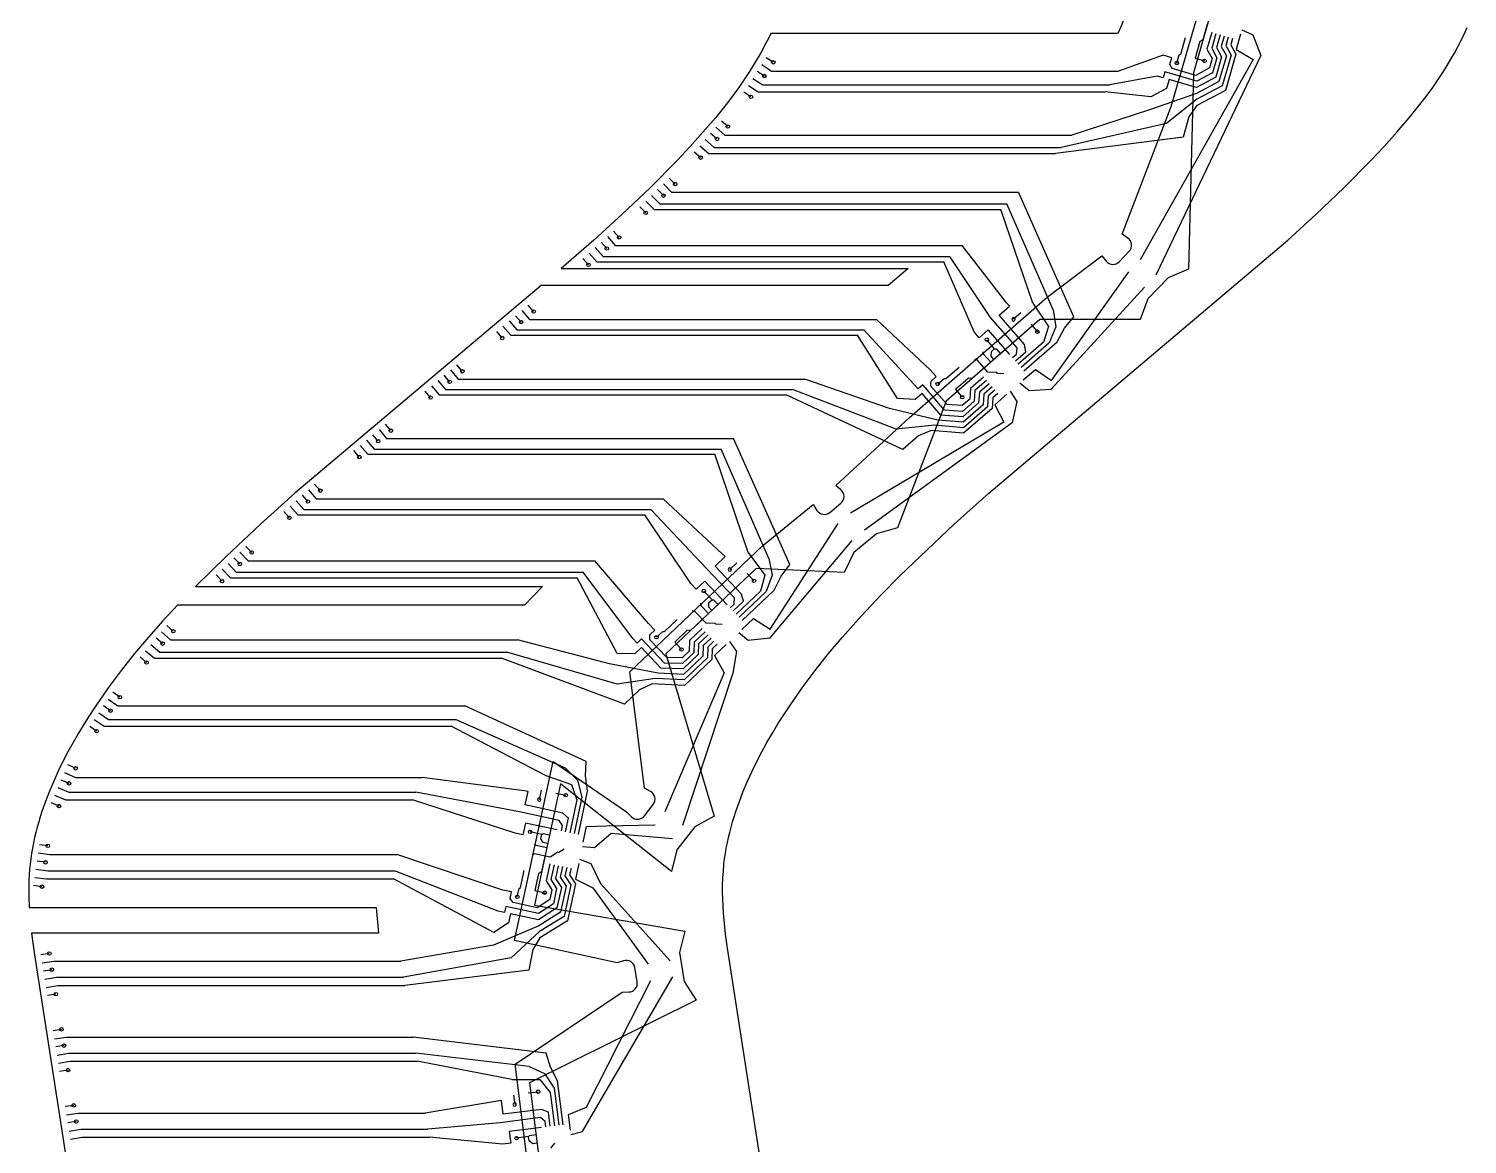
# Model space of a CAD drawing. Extents: x 0 to 257, y 0 to 749.
# Drawn here: x 88.7 to 254.5, y 520.6 to 649.2 of the extents above; entities that cross this region are included whole.
import ezdxf

# ---------------------------------------------------------------- set-up
doc = ezdxf.new("R2010")
doc.units = 0
for name, color, linetype in [('V5$B_CU', 70, 'CONTINUOUS'), ('V5$EDGE_CUTS', 118, 'CONTINUOUS'), ('V5$F_CU', 7, 'CONTINUOUS'), ('V5$VIAS', 5, 'CONTINUOUS')]:
    doc.layers.add(name, color=color, linetype=linetype)

msp = doc.modelspace()

# ---------------------------------------------------------------- linework, layer by layer
at = {"layer": 'V5$B_CU'}
for p, q in [((220.39, 640.24), (226.25, 660.5)), ((226.93, 657.89), (222.95, 644.12)), ((174.22, 648.65), (173.95, 648.09)), ((214.22, 648.65), (174.22, 648.65)), ((253.82, 647.84), (254.18, 648.58)), ((254.18, 648.58), (254.52, 649.32)), ((173.67, 647.53), (173.07, 646.42)), ((173.95, 648.09), (173.67, 647.53)), ((253.05, 646.38), (253.45, 647.11)), ((253.45, 647.11), (253.82, 647.84)), ((172.44, 645.34), (171.78, 644.28)), ((173.07, 646.42), (172.44, 645.34)), ((252.22, 644.97), (252.64, 645.67)), ((252.64, 645.67), (253.05, 646.38)), ((171.78, 644.28), (171.17, 643.35)), ((222.95, 644.12), (222.38, 621.47)), ((251.17, 643.35), (251.78, 644.28)), ((251.78, 644.28), (252.22, 644.97)), ((170.54, 642.43), (169.89, 641.54)), ((171.17, 643.35), (170.54, 642.43)), ((249.89, 641.54), (250.54, 642.43)), ((250.54, 642.43), (251.17, 643.35)), ((169.22, 640.66), (167.84, 638.94)), ((169.89, 641.54), (169.22, 640.66)), ((214.74, 625.5), (220.39, 640.24)), ((247.84, 638.94), (249.22, 640.66)), ((249.22, 640.66), (249.89, 641.54)), ((167.84, 638.94), (166.41, 637.26)), ((246.41, 637.26), (247.84, 638.94)), ((166.41, 637.26), (164.93, 635.62)), ((244.93, 635.62), (246.41, 637.26)), ((164.93, 635.62), (163.42, 634.01)), ((243.42, 634.01), (244.93, 635.62)), ((163.42, 634.01), (160.31, 630.86)), ((240.31, 630.86), (243.42, 634.01)), ((160.31, 630.86), (157.1, 627.81)), ((237.1, 627.81), (240.31, 630.86)), ((157.1, 627.81), (153.83, 624.84)), ((233.83, 624.84), (237.1, 627.81)), ((215.38, 625.07), (214.74, 625.5)), ((153.83, 624.84), (150.05, 621.54)), ((199.37, 595.67), (233.83, 624.84)), ((206.11, 618.25), (212.41, 623.02)), ((212.41, 623.02), (212.9, 622.41)), ((214.4, 622.34), (215.55, 623.55)), ((150.05, 621.54), (190.05, 621.54)), ((190.05, 621.54), (187.77, 619.6)), ((220.03, 620.49), (217.69, 618.05)), ((222.38, 621.47), (220.03, 620.49)), ((147.77, 619.6), (119.37, 595.67)), ((187.77, 619.6), (147.77, 619.6)), ((190.21, 604.4), (206.11, 618.25)), ((217.69, 618.05), (216.82, 615.66)), ((205.26, 615.69), (194.46, 606.28)), ((216.82, 615.66), (205.26, 615.69)), ((194.46, 606.28), (188.85, 591.66)), ((181.73, 596.54), (190.21, 604.4)), ((119.37, 595.67), (115.39, 592.08)), ((182.32, 596.04), (181.73, 596.54)), ((195.39, 592.08), (199.37, 595.67)), ((173.27, 589.57), (179.12, 594.34)), ((179.12, 594.34), (179.54, 593.68)), ((181.02, 593.44), (182.31, 594.51)), ((115.39, 592.08), (111.48, 588.41)), ((191.48, 588.41), (195.39, 592.08)), ((186.4, 590.96), (183.81, 588.8)), ((188.85, 591.66), (186.4, 590.96)), ((157.96, 575.07), (173.27, 589.57)), ((183.81, 588.8), (182.67, 586.52)), ((111.48, 588.41), (107.91, 584.9)), ((189.15, 586.15), (191.48, 588.41)), ((172.54, 586.97), (162.13, 577.12)), ((182.67, 586.52), (172.54, 586.97)), ((186.87, 583.85), (189.15, 586.15)), ((107.91, 584.9), (147.91, 584.9)), ((147.91, 584.9), (145.84, 582.76)), ((184.65, 581.49), (186.87, 583.85)), ((105.84, 582.76), (104.14, 580.93)), ((145.84, 582.76), (105.84, 582.76)), ((104.14, 580.93), (102.49, 579.07)), ((182.49, 579.07), (184.65, 581.49)), ((102.49, 579.07), (100.88, 577.16)), ((180.88, 577.16), (182.49, 579.07)), ((100.88, 577.16), (99.33, 575.2)), ((179.33, 575.2), (180.88, 577.16)), ((162.13, 577.12), (167.69, 558.43)), ((99.33, 575.2), (97.84, 573.2)), ((159.67, 561.64), (157.96, 575.07)), ((177.84, 573.2), (179.33, 575.2)), ((97.84, 573.2), (96.41, 571.16)), ((176.41, 571.16), (177.84, 573.2)), ((96.41, 571.16), (95.72, 570.12)), ((175.72, 570.12), (176.41, 571.16)), ((95.06, 569.07), (94.41, 568)), ((95.72, 570.12), (95.06, 569.07)), ((174.41, 568), (175.06, 569.07)), ((175.06, 569.07), (175.72, 570.12)), ((94.41, 568), (93.79, 566.92)), ((173.79, 566.92), (174.41, 568)), ((93.19, 565.83), (92.61, 564.72)), ((93.79, 566.92), (93.19, 565.83)), ((172.61, 564.72), (173.19, 565.83)), ((173.19, 565.83), (173.79, 566.92)), ((92.61, 564.72), (92.07, 563.6)), ((144.68, 544.1), (149.12, 564.71)), ((149.12, 564.71), (157.61, 558.92)), ((172.07, 563.6), (172.61, 564.72)), ((91.55, 562.46), (91.06, 561.3)), ((92.07, 563.6), (91.55, 562.46)), ((171.06, 561.3), (171.55, 562.46)), ((171.55, 562.46), (172.07, 563.6)), ((91.06, 561.3), (90.61, 560.13)), ((149.98, 562.16), (146.97, 548.15)), ((162.78, 552.06), (149.98, 562.16)), ((160.36, 561.27), (159.67, 561.64)), ((170.61, 560.13), (171.06, 561.3)), ((90.19, 558.95), (90, 558.36)), ((90.61, 560.13), (90.19, 558.95)), ((157.61, 558.92), (158.16, 558.36)), ((159.66, 558.46), (160.68, 559.78)), ((170, 558.36), (170.19, 558.95)), ((170.19, 558.95), (170.61, 560.13)), ((89.82, 557.76), (89.65, 557.16)), ((90, 558.36), (89.82, 557.76)), ((167.69, 558.43), (165.46, 557.21)), ((169.65, 557.16), (169.82, 557.76)), ((169.82, 557.76), (170, 558.36)), ((89.35, 555.95), (89.22, 555.34)), ((89.49, 556.55), (89.35, 555.95)), ((89.65, 557.16), (89.49, 556.55)), ((165.46, 557.21), (163.39, 554.53)), ((169.22, 555.34), (169.35, 555.95)), ((169.35, 555.95), (169.49, 556.55)), ((169.49, 556.55), (169.65, 557.16)), ((89, 554.11), (88.91, 553.5)), ((89.1, 554.73), (89, 554.11)), ((89.22, 555.34), (89.1, 554.73)), ((163.39, 554.53), (162.78, 552.06)), ((168.91, 553.5), (169, 554.11)), ((169, 554.11), (169.1, 554.73)), ((169.1, 554.73), (169.22, 555.34)), ((88.77, 552.27), (88.73, 551.65)), ((88.83, 552.89), (88.77, 552.27)), ((88.91, 553.5), (88.83, 552.89)), ((168.76, 552.08), (168.83, 552.89)), ((168.83, 552.89), (168.91, 553.5)), ((88.7, 551.03), (88.68, 550.4)), ((88.73, 551.65), (88.7, 551.03)), ((168.68, 550.48), (168.71, 551.28)), ((168.71, 551.28), (168.76, 552.08)), ((88.68, 550.4), (88.68, 549.78)), ((88.68, 549.78), (88.69, 549.16)), ((88.69, 549.16), (88.74, 547.91)), ((168.68, 549.67), (168.68, 550.48)), ((168.69, 548.86), (168.68, 549.67)), ((88.74, 547.91), (128.74, 547.91)), ((128.74, 547.91), (129, 544.93)), ((146.97, 548.15), (164.33, 545.16)), ((168.73, 548.06), (168.69, 548.86)), ((168.78, 547.25), (168.73, 548.06)), ((168.84, 546.44), (168.78, 547.25)), ((169.01, 544.82), (168.84, 546.44)), ((129, 544.93), (89, 544.93)), ((89, 544.93), (89.33, 542.45)), ((156.51, 541.5), (144.68, 544.1)), ((164.33, 545.16), (163.7, 542.69)), ((169.22, 543.2), (169.01, 544.82)), ((89.33, 542.45), (93.82, 513.71)), ((163.7, 542.69), (164.24, 539.36)), ((173.82, 513.71), (169.22, 543.2)), ((157.24, 541.76), (156.51, 541.5)), ((158.82, 539.32), (158.56, 540.97)), ((164.24, 539.36), (165.62, 537.22)), ((144.75, 529.84), (157.08, 538.14)), ((157.08, 538.14), (157.86, 538.16)), ((165.62, 537.22), (146.41, 527.7)), ((147.36, 508.91), (144.75, 529.84)), ((146.41, 527.7), (148.18, 513.49))]:
    msp.add_line(p, q, dxfattribs=at)
at = {"layer": 'V5$B_CU', "extrusion": (9.36553e-13, -3.83003e-13, -1)}
msp.add_arc((-187.93, 661), 29.05, 199.2282, 205.1563, dxfattribs=at)
at = {"layer": 'V5$B_CU'}
for centre, start, end in [((214.83, 624.24), 316.3112, 56.2108), ((213.68, 623.03), 218.7693, 316.3112), ((181.67, 595.28), 309.7446, 49.6443), ((180.39, 594.21), 212.2028, 309.7446), ((159.89, 560.39), 322.3706, 62.2703), ((158.87, 559.07), 224.8288, 322.3706), ((157.57, 540.81), 9.1784, 109.0781), ((157.84, 539.16), 271.6365, 9.1784)]:
    msp.add_arc(centre, 1, start, end, dxfattribs=at)
at = {"layer": 'V5$EDGE_CUTS'}
for p, q in [((174.22, 648.65), (173.95, 648.09)), ((214.22, 648.65), (174.22, 648.65)), ((253.82, 647.84), (254.18, 648.58)), ((254.18, 648.58), (254.52, 649.32)), ((173.67, 647.53), (173.07, 646.42)), ((173.95, 648.09), (173.67, 647.53)), ((253.05, 646.38), (253.45, 647.11)), ((253.45, 647.11), (253.82, 647.84)), ((172.44, 645.34), (171.78, 644.28)), ((173.07, 646.42), (172.44, 645.34)), ((252.22, 644.97), (252.64, 645.67)), ((252.64, 645.67), (253.05, 646.38)), ((171.78, 644.28), (171.17, 643.35)), ((251.17, 643.35), (251.78, 644.28)), ((251.78, 644.28), (252.22, 644.97)), ((170.54, 642.43), (169.89, 641.54)), ((171.17, 643.35), (170.54, 642.43)), ((249.89, 641.54), (250.54, 642.43)), ((250.54, 642.43), (251.17, 643.35)), ((169.22, 640.66), (167.84, 638.94)), ((169.89, 641.54), (169.22, 640.66)), ((247.84, 638.94), (249.22, 640.66)), ((249.22, 640.66), (249.89, 641.54)), ((167.84, 638.94), (166.41, 637.26)), ((246.41, 637.26), (247.84, 638.94)), ((166.41, 637.26), (164.93, 635.62)), ((244.93, 635.62), (246.41, 637.26)), ((164.93, 635.62), (163.42, 634.01)), ((243.42, 634.01), (244.93, 635.62)), ((163.42, 634.01), (160.31, 630.86)), ((240.31, 630.86), (243.42, 634.01)), ((160.31, 630.86), (157.1, 627.81)), ((237.1, 627.81), (240.31, 630.86)), ((157.1, 627.81), (153.83, 624.84)), ((233.83, 624.84), (237.1, 627.81)), ((153.83, 624.84), (150.05, 621.54)), ((199.37, 595.67), (233.83, 624.84)), ((150.05, 621.54), (190.05, 621.54)), ((190.05, 621.54), (187.77, 619.6)), ((147.77, 619.6), (119.37, 595.67)), ((187.77, 619.6), (147.77, 619.6)), ((119.37, 595.67), (115.39, 592.08)), ((195.39, 592.08), (199.37, 595.67)), ((115.39, 592.08), (111.48, 588.41)), ((191.48, 588.41), (195.39, 592.08)), ((111.48, 588.41), (107.91, 584.9)), ((189.15, 586.15), (191.48, 588.41)), ((186.87, 583.85), (189.15, 586.15)), ((107.91, 584.9), (147.91, 584.9)), ((147.91, 584.9), (145.84, 582.76)), ((184.65, 581.49), (186.87, 583.85)), ((105.84, 582.76), (104.14, 580.93)), ((145.84, 582.76), (105.84, 582.76)), ((104.14, 580.93), (102.49, 579.07)), ((182.49, 579.07), (184.65, 581.49)), ((102.49, 579.07), (100.88, 577.16)), ((180.88, 577.16), (182.49, 579.07)), ((100.88, 577.16), (99.33, 575.2)), ((179.33, 575.2), (180.88, 577.16)), ((99.33, 575.2), (97.84, 573.2)), ((177.84, 573.2), (179.33, 575.2)), ((97.84, 573.2), (96.41, 571.16)), ((176.41, 571.16), (177.84, 573.2)), ((96.41, 571.16), (95.72, 570.12)), ((175.72, 570.12), (176.41, 571.16)), ((95.06, 569.07), (94.41, 568)), ((95.72, 570.12), (95.06, 569.07)), ((174.41, 568), (175.06, 569.07)), ((175.06, 569.07), (175.72, 570.12)), ((94.41, 568), (93.79, 566.92)), ((173.79, 566.92), (174.41, 568)), ((93.19, 565.83), (92.61, 564.72)), ((93.79, 566.92), (93.19, 565.83)), ((172.61, 564.72), (173.19, 565.83)), ((173.19, 565.83), (173.79, 566.92)), ((92.61, 564.72), (92.07, 563.6)), ((172.07, 563.6), (172.61, 564.72)), ((91.55, 562.46), (91.06, 561.3)), ((92.07, 563.6), (91.55, 562.46)), ((171.06, 561.3), (171.55, 562.46)), ((171.55, 562.46), (172.07, 563.6)), ((91.06, 561.3), (90.61, 560.13)), ((170.61, 560.13), (171.06, 561.3)), ((90.19, 558.95), (90, 558.36)), ((90.61, 560.13), (90.19, 558.95)), ((170, 558.36), (170.19, 558.95)), ((170.19, 558.95), (170.61, 560.13)), ((89.82, 557.76), (89.65, 557.16)), ((90, 558.36), (89.82, 557.76)), ((169.65, 557.16), (169.82, 557.76)), ((169.82, 557.76), (170, 558.36)), ((89.35, 555.95), (89.22, 555.34)), ((89.49, 556.55), (89.35, 555.95)), ((89.65, 557.16), (89.49, 556.55)), ((169.22, 555.34), (169.35, 555.95)), ((169.35, 555.95), (169.49, 556.55)), ((169.49, 556.55), (169.65, 557.16)), ((89, 554.11), (88.91, 553.5)), ((89.1, 554.73), (89, 554.11)), ((89.22, 555.34), (89.1, 554.73)), ((168.91, 553.5), (169, 554.11)), ((169, 554.11), (169.1, 554.73)), ((169.1, 554.73), (169.22, 555.34)), ((88.77, 552.27), (88.73, 551.65)), ((88.83, 552.89), (88.77, 552.27)), ((88.91, 553.5), (88.83, 552.89)), ((168.76, 552.08), (168.83, 552.89)), ((168.83, 552.89), (168.91, 553.5)), ((88.7, 551.03), (88.68, 550.4)), ((88.73, 551.65), (88.7, 551.03)), ((168.68, 550.48), (168.71, 551.28)), ((168.71, 551.28), (168.76, 552.08)), ((88.68, 550.4), (88.68, 549.78)), ((88.68, 549.78), (88.69, 549.16)), ((88.69, 549.16), (88.74, 547.91)), ((168.68, 549.67), (168.68, 550.48)), ((168.69, 548.86), (168.68, 549.67)), ((88.74, 547.91), (128.74, 547.91)), ((128.74, 547.91), (129, 544.93)), ((168.73, 548.06), (168.69, 548.86)), ((168.78, 547.25), (168.73, 548.06)), ((168.84, 546.44), (168.78, 547.25)), ((169.01, 544.82), (168.84, 546.44)), ((129, 544.93), (89, 544.93)), ((89, 544.93), (89.33, 542.45)), ((169.22, 543.2), (169.01, 544.82)), ((89.33, 542.45), (93.82, 513.71)), ((173.82, 513.71), (169.22, 543.2))]:
    msp.add_line(p, q, dxfattribs=at)
at = {"layer": 'V5$EDGE_CUTS', "extrusion": (9.36553e-13, -3.83003e-13, -1)}
msp.add_arc((-187.93, 661), 29.05, 199.2282, 205.1563, dxfattribs=at)
at = {"layer": 'V5$F_CU'}
for p, q in [((224.55, 649.69), (224.04, 647.92)), ((225.06, 648.76), (224.51, 646.84)), ((225.54, 648.62), (225.06, 646.94)), ((226.02, 648.49), (225.61, 647.04)), ((228.39, 648.58), (227.88, 646.81)), ((228.53, 649.06), (229.8, 648.49)), ((229.8, 648.49), (230.72, 646.12)), ((221.51, 646.28), (222.06, 648.2)), ((223.7, 647.73), (223.14, 645.81)), ((224.04, 647.92), (223.7, 647.73)), ((224.51, 646.84), (225.1, 645.76)), ((225.06, 646.94), (225.65, 645.86)), ((225.61, 647.04), (226.2, 645.96)), ((226.5, 648.35), (226.16, 647.15)), ((226.16, 647.15), (226.75, 646.06)), ((226.98, 648.21), (226.71, 647.25)), ((226.71, 647.25), (227.3, 646.16)), ((227.46, 648.07), (227.26, 647.35)), ((227.26, 647.35), (227.85, 646.26)), ((227.88, 646.81), (229.83, 645.66)), ((174.52, 645.33), (173.7, 645.86)), ((219.45, 646.14), (214.32, 644.31)), ((229.83, 645.66), (216.8, 622.54)), ((230.72, 646.12), (218.63, 620.79)), ((220.45, 645.85), (219.45, 646.14)), ((220.23, 645.09), (220.45, 645.85)), ((221.05, 645.24), (221.32, 646.18)), ((221.32, 646.18), (221.51, 646.28)), ((223.14, 645.81), (224.25, 645.49)), ((225.1, 645.76), (224.79, 644.68)), ((225.65, 645.86), (225.15, 644.13)), ((226.2, 645.96), (225.53, 643.63)), ((226.75, 646.06), (225.9, 643.12)), ((227.3, 646.16), (226.28, 642.61)), ((227.85, 646.26), (226.65, 642.09)), ((173.49, 643.74), (172.67, 644.27)), ((173.19, 645.06), (174.32, 644.31)), ((174.32, 644.31), (214.32, 644.31)), ((218.76, 643.73), (213.3, 642.73)), ((219.46, 643.53), (218.76, 643.73)), ((219.66, 644.21), (219.46, 643.53)), ((223.36, 643.14), (219.66, 644.21)), ((220.38, 644.81), (220.23, 645.09)), ((220.53, 644.61), (220.38, 644.81)), ((223.24, 643.82), (220.53, 644.61)), ((224.79, 644.68), (223.24, 643.82)), ((225.53, 643.63), (223.3, 642.42)), ((225.15, 644.13), (223.36, 643.14)), ((171.94, 641.34), (171.12, 641.87)), ((171.64, 642.67), (172.79, 641.94)), ((172.16, 643.47), (173.3, 642.73)), ((172.79, 641.94), (212.79, 641.94)), ((173.3, 642.73), (213.3, 642.73)), ((218.06, 641.33), (212.79, 641.94)), ((219.85, 642.32), (218.06, 641.33)), ((220.14, 643.33), (219.85, 642.32)), ((223.3, 642.42), (220.14, 643.33)), ((225.9, 643.12), (223.32, 641.74)), ((226.28, 642.61), (223.33, 641.07)), ((226.65, 642.09), (223.33, 640.34)), ((223.32, 641.74), (217.91, 639.86)), ((223.33, 641.07), (219.85, 638.28)), ((223.33, 640.34), (222.43, 639.04)), ((169.27, 637.92), (168.54, 638.56)), ((217.91, 639.86), (208.93, 636.94)), ((222.43, 639.04), (221.78, 636.7)), ((168.02, 636.49), (167.28, 637.13)), ((167.91, 637.84), (168.93, 636.94)), ((168.93, 636.94), (208.93, 636.94)), ((219.85, 638.28), (207.69, 635.52)), ((166.03, 635.7), (167.07, 634.81)), ((166.66, 636.41), (167.69, 635.52)), ((167.69, 635.52), (207.69, 635.52)), ((221.78, 636.7), (207.07, 634.81)), ((166.14, 634.34), (165.41, 634.98)), ((167.07, 634.81), (207.07, 634.81)), ((163.21, 631.29), (162.53, 631.98)), ((161.85, 629.96), (161.17, 630.66)), ((161.85, 631.32), (162.79, 630.34)), ((162.79, 630.34), (202.79, 630.34)), ((209.16, 615.98), (202.79, 630.34)), ((159.81, 627.97), (159.13, 628.67)), ((159.81, 629.33), (160.77, 628.36)), ((160.49, 629.99), (161.45, 629.02)), ((161.45, 629.02), (201.45, 629.02)), ((206.8, 616.78), (201.45, 629.02)), ((160.77, 628.36), (200.77, 628.36)), ((204.43, 617.58), (200.77, 628.36)), ((156.75, 625.14), (156.1, 625.87)), ((153.98, 623.97), (154.89, 622.95)), ((155.33, 623.87), (154.68, 624.6)), ((155.39, 625.23), (156.29, 624.21)), ((156.29, 624.21), (196.29, 624.21)), ((201.44, 617.56), (196.29, 624.21)), ((153.21, 621.98), (152.56, 622.7)), ((153.27, 623.34), (154.18, 622.33)), ((154.18, 622.33), (194.18, 622.33)), ((154.89, 622.95), (194.89, 622.95)), ((197.67, 614.27), (194.18, 622.33)), ((199.56, 615.91), (194.89, 622.95)), ((206.6, 608.64), (215.49, 621.18)), ((206.55, 607.64), (217.33, 619.42)), ((146.89, 616.6), (146.27, 617.34)), ((200.55, 616.17), (201.74, 617.21)), ((201.74, 617.21), (201.44, 617.56)), ((204.43, 617.58), (206.24, 614.88)), ((144.08, 615.51), (144.96, 614.47)), ((145.44, 615.38), (144.81, 616.12)), ((145.54, 616.73), (146.4, 615.68)), ((146.4, 615.68), (186.4, 615.68)), ((192.61, 609.87), (186.4, 615.68)), ((202.62, 612.4), (199.56, 615.91)), ((203.47, 612.81), (200.55, 616.17)), ((203.05, 616.43), (202.22, 615.7)), ((206.8, 616.78), (207.09, 614.85)), ((208.11, 614.68), (209.16, 615.98)), ((143.25, 613.55), (142.63, 614.29)), ((143.35, 614.9), (144.24, 613.87)), ((144.24, 613.87), (184.24, 613.87)), ((144.96, 614.47), (184.96, 614.47)), ((188.84, 606.58), (184.24, 613.87)), ((190.73, 608.22), (184.96, 614.47)), ((198.27, 613.58), (197.67, 614.27)), ((199.31, 614.49), (198.27, 613.58)), ((201.77, 611.66), (199.31, 614.49)), ((204.21, 615.14), (204.96, 614.27)), ((206.24, 614.88), (205.68, 613.07)), ((207.09, 614.85), (206.33, 612.98)), ((207.26, 613.12), (208.11, 614.68)), ((200.04, 612.31), (199.14, 613.35)), ((199.63, 611.45), (199.66, 611.98)), ((199.66, 611.98), (200.04, 612.31)), ((200.04, 612.31), (200.22, 612.3)), ((200.22, 612.3), (200.71, 611.73)), ((202.43, 610.91), (203.65, 611.97)), ((202.57, 611.69), (202.62, 612.4)), ((205.68, 613.07), (202.75, 610.53)), ((206.33, 612.98), (203.08, 610.15)), ((203.41, 609.77), (207.26, 613.12)), ((203.65, 611.97), (203.47, 612.81)), ((138.66, 609.71), (138.04, 610.46)), ((198.02, 611.01), (197.74, 611.1)), ((199.24, 609.62), (198.02, 611.01)), ((198.77, 611.67), (198.72, 611.96)), ((199.58, 610.75), (198.77, 611.67)), ((199.96, 611.08), (199.63, 611.45)), ((202.1, 611.28), (202.57, 611.69)), ((137.2, 608.5), (136.58, 609.25)), ((137.31, 609.86), (138.17, 608.8)), ((138.17, 608.8), (178.17, 608.8)), ((187.92, 605.43), (178.17, 608.8)), ((193.29, 609.09), (192.61, 609.87)), ((192.7, 608.56), (193.29, 609.09)), ((193.47, 608.25), (194.21, 608.89)), ((194.21, 608.89), (194.42, 608.87)), ((194.42, 608.87), (195.93, 610.18)), ((197.04, 608.9), (195.53, 607.59)), ((197.43, 608.88), (197.04, 608.9)), ((198.75, 609.03), (197.24, 607.72)), ((198.83, 610.09), (197.43, 608.88)), ((199.08, 608.66), (197.76, 607.51)), ((200.29, 609.55), (199.24, 609.62)), ((200.38, 609.45), (200.29, 609.55)), ((201.08, 609.4), (200.38, 609.45)), ((203.34, 608.72), (204.73, 609.93)), ((204.73, 609.93), (206.6, 608.64)), ((135.01, 606.68), (134.38, 607.43)), ((135.11, 608.04), (135.99, 607)), ((135.85, 608.64), (136.72, 607.6)), ((135.99, 607), (175.99, 607)), ((136.72, 607.6), (176.72, 607.6)), ((189.46, 600.68), (175.99, 607)), ((188.69, 603.05), (176.72, 607.6)), ((191.21, 607.67), (190.73, 608.22)), ((191.67, 607.14), (190.87, 606.44)), ((191.74, 608.14), (191.21, 607.67)), ((193.83, 604.66), (191.67, 607.14)), ((192.01, 607.83), (191.74, 608.14)), ((194.27, 605.23), (192.01, 607.83)), ((192.67, 608.25), (192.7, 608.56)), ((192.69, 608), (192.67, 608.25)), ((194.55, 605.87), (192.69, 608)), ((195.53, 607.59), (196.29, 606.72)), ((197.24, 607.72), (197.16, 606.48)), ((197.76, 607.51), (197.68, 606.27)), ((198.28, 607.29), (198.19, 606.06)), ((199.41, 608.28), (198.28, 607.29)), ((198.79, 607.08), (198.71, 605.85)), ((199.74, 607.9), (198.79, 607.08)), ((200.07, 607.52), (199.31, 606.87)), ((200.39, 607.15), (199.83, 606.66)), ((201.45, 607.07), (200.06, 605.86)), ((201.83, 607.4), (202.59, 606.23)), ((202.96, 608.39), (204.01, 607.48)), ((204.01, 607.48), (206.55, 607.64)), ((193.48, 604.08), (187.92, 605.43)), ((190.87, 606.44), (188.84, 606.58)), ((196.31, 605.75), (194.55, 605.87)), ((197.16, 606.48), (196.31, 605.75)), ((197.68, 606.27), (196.32, 605.09)), ((198.19, 606.06), (196.36, 604.47)), ((198.71, 605.85), (196.4, 603.84)), ((199.23, 605.63), (196.44, 603.2)), ((199.74, 605.42), (196.46, 602.56)), ((199.31, 606.87), (199.23, 605.63)), ((199.83, 606.66), (199.74, 605.42)), ((200.06, 605.86), (201.08, 603.84)), ((202.59, 606.23), (202.07, 603.75)), ((201.08, 603.84), (183.43, 593.36)), ((202.07, 603.75), (185.05, 591.41)), ((196.4, 603.84), (193.48, 604.08)), ((196.36, 604.47), (193.83, 604.66)), ((196.32, 605.09), (194.27, 605.23)), ((128.97, 601.65), (128.34, 602.4)), ((129.07, 603.01), (129.93, 601.96)), ((130.42, 602.87), (129.79, 603.62)), ((193.13, 603.5), (188.69, 603.05)), ((191.27, 602.28), (189.46, 600.68)), ((192.73, 602.89), (191.27, 602.28)), ((196.46, 602.56), (192.73, 602.89)), ((196.44, 603.2), (193.13, 603.5)), ((126.79, 599.82), (126.16, 600.56)), ((126.89, 601.17), (127.77, 600.14)), ((127.61, 601.78), (128.49, 600.75)), ((128.49, 600.75), (168.49, 600.75)), ((129.93, 601.96), (169.93, 601.96)), ((174.02, 588.13), (168.49, 600.75)), ((176.42, 587.43), (169.93, 601.96)), ((127.77, 600.14), (167.77, 600.14)), ((171.62, 588.83), (167.77, 600.14)), ((120.87, 594.69), (120.22, 595.42)), ((120.93, 596.05), (121.83, 595.02)), ((122.29, 595.95), (121.64, 596.68)), ((118.8, 594.17), (119.71, 593.15)), ((119.51, 594.79), (120.41, 593.78)), ((120.41, 593.78), (160.41, 593.78)), ((121.83, 595.02), (161.83, 595.02)), ((166.82, 586.96), (160.41, 593.78)), ((168.64, 588.68), (161.83, 595.02)), ((118.73, 592.81), (118.09, 593.54)), ((119.71, 593.15), (159.71, 593.15)), ((165.01, 585.24), (159.71, 593.15)), ((174.16, 579.99), (181.98, 592.16)), ((113.02, 588.86), (113.96, 587.87)), ((114.38, 588.82), (113.71, 589.52)), ((171.62, 588.83), (173.54, 586.21)), ((174.15, 578.99), (183.61, 590.21)), ((111.65, 587.54), (112.6, 586.57)), ((113.02, 587.5), (112.34, 588.2)), ((113.96, 587.87), (153.96, 587.87)), ((160.14, 580.63), (153.96, 587.87)), ((167.81, 587.26), (168.96, 588.35)), ((170.87, 584.03), (167.81, 587.26)), ((168.96, 588.35), (168.64, 588.68)), ((170.3, 587.62), (169.5, 586.86)), ((174.02, 588.13), (174.4, 586.22)), ((175.42, 586.09), (176.42, 587.43)), ((110.96, 585.52), (110.29, 586.23)), ((110.97, 586.89), (111.92, 585.91)), ((111.92, 585.91), (151.92, 585.91)), ((112.6, 586.57), (152.6, 586.57)), ((156.51, 577.19), (151.92, 585.91)), ((158.32, 578.91), (152.6, 586.57)), ((166.63, 585.53), (165.63, 584.58)), ((169.21, 582.8), (166.63, 585.53)), ((170.03, 583.58), (166.82, 586.96)), ((171.5, 586.38), (172.29, 585.55)), ((173.54, 586.21), (173.06, 584.38)), ((174.4, 586.22), (173.71, 584.31)), ((174.63, 584.49), (175.42, 586.09)), ((165.63, 584.58), (165.01, 585.24)), ((167.46, 583.38), (166.51, 584.38)), ((173.06, 584.38), (170.24, 581.71)), ((173.71, 584.31), (170.59, 581.35)), ((171.08, 583.19), (170.87, 584.03)), ((170.93, 580.99), (174.63, 584.49)), ((166.22, 582.69), (166.16, 582.98)), ((167.06, 581.8), (166.22, 582.69)), ((167.08, 582.51), (167.1, 583.04)), ((167.42, 582.14), (167.08, 582.51)), ((167.1, 583.04), (167.46, 583.38)), ((167.46, 583.38), (167.63, 583.38)), ((167.63, 583.38), (168.15, 582.83)), ((169.55, 582.44), (170.01, 582.87)), ((169.9, 582.08), (171.08, 583.19)), ((170.01, 582.87), (170.03, 583.58)), ((160.85, 579.88), (160.14, 580.63)), ((161.98, 579.71), (163.43, 581.09)), ((166.34, 581.11), (164.99, 579.84)), ((165.49, 582), (165.21, 582.08)), ((166.77, 580.66), (165.49, 582)), ((167.83, 580.63), (166.77, 580.66)), ((167.91, 580.54), (167.83, 580.63)), ((168.62, 580.52), (167.91, 580.54)), ((170.9, 579.93), (172.24, 581.2)), ((172.24, 581.2), (174.16, 579.99)), ((104.11, 578.31), (103.37, 578.94)), ((103.99, 579.66), (105.01, 578.77)), ((105.34, 579.75), (104.6, 580.39)), ((158.83, 578.38), (158.32, 578.91)), ((159.34, 578.87), (158.83, 578.38)), ((161.99, 576.07), (159.34, 578.87)), ((160.27, 579.33), (160.85, 579.88)), ((160.27, 579.02), (160.27, 579.33)), ((160.29, 578.77), (160.27, 579.02)), ((161.06, 579.05), (161.77, 579.72)), ((161.77, 579.72), (161.98, 579.71)), ((164.6, 579.85), (163.15, 578.48)), ((164.99, 579.84), (164.6, 579.85)), ((166.31, 580.05), (164.85, 578.68)), ((166.65, 579.69), (165.38, 578.49)), ((166.99, 579.33), (165.9, 578.3)), ((167.34, 578.96), (166.43, 578.1)), ((170.54, 579.58), (171.63, 578.72)), ((171.63, 578.72), (174.15, 578.99)), ((102.13, 577.5), (103.18, 576.62)), ((102.75, 578.22), (103.79, 577.34)), ((103.79, 577.34), (143.79, 577.34)), ((105.01, 578.77), (145.01, 578.77)), ((156.5, 573.66), (143.79, 577.34)), ((155.63, 576), (145.01, 578.77)), ((158.54, 577.14), (156.51, 577.19)), ((159.31, 577.87), (158.54, 577.14)), ((161.57, 575.48), (159.31, 577.87)), ((162.24, 576.72), (160.29, 578.77)), ((163.15, 578.48), (163.94, 577.64)), ((164.82, 577.44), (164, 576.67)), ((165.35, 577.25), (164.04, 576.01)), ((164.85, 578.68), (164.82, 577.44)), ((165.38, 578.49), (165.35, 577.25)), ((165.9, 578.3), (165.87, 577.06)), ((166.43, 578.1), (166.4, 576.87)), ((166.96, 577.91), (166.92, 576.68)), ((167.68, 578.6), (166.96, 577.91)), ((167.48, 577.72), (167.45, 576.49)), ((168.03, 578.24), (167.48, 577.72)), ((169.09, 578.21), (167.74, 576.94)), ((169.45, 578.55), (170.26, 577.42)), ((170.26, 577.42), (169.85, 574.91)), ((102.26, 576.14), (101.52, 576.78)), ((103.18, 576.62), (143.18, 576.62)), ((157.37, 571.32), (143.18, 576.62)), ((161.24, 574.89), (155.63, 576)), ((164.04, 576.01), (161.99, 576.07)), ((164, 576.67), (162.24, 576.72)), ((165.87, 577.06), (164.11, 575.39)), ((166.4, 576.87), (164.17, 574.76)), ((166.92, 576.68), (164.24, 574.13)), ((167.45, 576.49), (164.29, 573.49)), ((167.74, 576.94), (168.85, 574.96)), ((160.91, 574.29), (156.5, 573.66)), ((164.24, 574.13), (160.91, 574.29)), ((164.17, 574.76), (161.24, 574.89)), ((164.11, 575.39), (161.57, 575.48)), ((168.85, 574.96), (162.03, 558.91)), ((169.85, 574.91), (164.04, 557.36)), ((99.17, 572.15), (98.36, 572.7)), ((159.11, 573), (157.37, 571.32)), ((160.54, 573.67), (159.11, 573)), ((164.29, 573.49), (160.54, 573.67)), ((98.1, 570.58), (97.3, 571.13)), ((97.83, 571.92), (98.95, 571.14)), ((98.95, 571.14), (138.95, 571.14)), ((152.93, 564.73), (138.95, 571.14)), ((96.23, 569.56), (97.36, 568.8)), ((96.76, 570.34), (97.89, 569.58)), ((97.89, 569.58), (137.89, 569.58)), ((150.55, 563.95), (137.89, 569.58)), ((96.5, 568.22), (95.7, 568.77)), ((97.36, 568.8), (137.36, 568.8)), ((148.17, 563.17), (137.36, 568.8)), ((94.08, 563.94), (93.19, 564.33)), ((150.55, 563.95), (151.94, 562.58)), ((152.86, 563.06), (152.93, 564.73)), ((93.32, 562.2), (92.43, 562.59)), ((92.81, 563.46), (94.05, 562.9)), ((94.05, 562.9), (134.05, 562.9)), ((145.8, 561.36), (134.05, 562.9)), ((148.17, 563.17), (151.24, 562.09)), ((151.94, 562.58), (152.45, 560.62)), ((153.11, 561.3), (152.86, 563.06)), ((91.66, 560.85), (92.91, 560.32)), ((92.04, 561.72), (93.29, 561.18)), ((93.29, 561.18), (133.29, 561.18)), ((145.27, 558.92), (133.29, 561.18)), ((146.25, 561.26), (145.8, 561.36)), ((145.92, 559.72), (146.25, 561.26)), ((147.77, 561.42), (147.53, 560.35)), ((149.46, 561.08), (150.58, 560.84)), ((151.24, 562.09), (151.87, 560.31)), ((152.45, 560.62), (151.55, 556.42)), ((152.04, 556.31), (153.11, 561.3)), ((92.17, 559.59), (91.28, 559.98)), ((92.91, 560.32), (132.91, 560.32)), ((144.75, 556.47), (132.91, 560.32)), ((149.83, 557.94), (145.27, 558.92)), ((150.27, 558.78), (145.92, 559.72)), ((151.87, 560.31), (151.06, 556.52)), ((145.93, 557.62), (145.64, 556.28)), ((149.59, 556.84), (145.93, 557.62)), ((150.21, 557.34), (149.83, 557.94)), ((150.08, 556.73), (150.21, 557.34)), ((150.91, 558.21), (150.27, 558.78)), ((150.57, 556.63), (150.91, 558.21)), ((153, 557.22), (155.27, 557.31)), ((155.27, 557.31), (160.88, 557.42)), ((145.64, 556.28), (144.75, 556.47)), ((147.82, 556.32), (146.48, 556.61)), ((147.72, 555.83), (147.82, 556.32)), ((148, 555.39), (147.72, 555.83)), ((147.82, 556.32), (147.97, 556.42)), ((147.97, 556.42), (148.7, 556.26)), ((152.61, 555.42), (153, 557.22)), ((153.9, 554.83), (155.82, 556.48)), ((155.82, 556.48), (162.89, 555.86)), ((89.77, 554.19), (91.12, 553.99)), ((90.87, 555), (89.91, 555.13)), ((91.12, 553.99), (131.12, 553.99)), ((143.34, 549.91), (131.12, 553.99)), ((146.98, 554.07), (146.7, 553.98)), ((147.19, 555.05), (146.98, 555.25)), ((148.79, 553.68), (146.98, 554.07)), ((148.39, 554.79), (147.19, 555.05)), ((148.49, 555.28), (148, 555.39)), ((149.68, 554.26), (148.79, 553.68)), ((149.8, 554.23), (149.68, 554.26)), ((150.39, 554.62), (149.8, 554.23)), ((152.51, 554.93), (153.9, 554.83)), ((89.51, 552.31), (90.86, 552.12)), ((90.61, 553.11), (89.64, 553.25)), ((148.18, 553.82), (147.79, 552.01)), ((148.75, 552.93), (148.33, 550.97)), ((149.24, 552.82), (148.87, 551.11)), ((149.73, 552.71), (149.41, 551.25)), ((150.22, 552.61), (149.96, 551.39)), ((150.71, 552.5), (150.5, 551.53)), ((151.2, 552.4), (151.04, 551.67)), ((152.09, 552.98), (151.7, 551.17)), ((152.19, 553.46), (153.5, 552.98)), ((153.5, 552.98), (154.58, 550.68)), ((89.38, 551.37), (90.73, 551.19)), ((90.73, 551.19), (130.73, 551.19)), ((90.86, 552.12), (130.86, 552.12)), ((142.29, 545.02), (130.73, 551.19)), ((142.81, 547.47), (130.86, 552.12)), ((145.38, 550.2), (145.8, 552.15)), ((147.46, 551.8), (147.04, 549.84)), ((147.79, 552.01), (147.46, 551.8)), ((148.33, 550.97), (149, 549.93)), ((148.87, 551.11), (149.54, 550.07)), ((149.41, 551.25), (150.09, 550.21)), ((149.96, 551.39), (150.63, 550.35)), ((150.5, 551.53), (151.17, 550.49)), ((151.71, 550.63), (150.8, 546.37)), ((151.04, 551.67), (151.71, 550.63)), ((151.7, 551.17), (153.73, 550.16)), ((154.58, 550.68), (162.62, 541.76)), ((90.21, 550.29), (89.24, 550.43)), ((144.35, 549.7), (143.34, 549.91)), ((144.18, 548.92), (144.35, 549.7)), ((145, 549.13), (145.2, 550.08)), ((145.2, 550.08), (145.38, 550.2)), ((147.04, 549.84), (148.16, 549.6)), ((149, 549.93), (148.77, 548.83)), ((149.54, 550.07), (149.17, 548.31)), ((150.09, 550.21), (149.58, 547.84)), ((150.63, 550.35), (149.98, 547.35)), ((151.17, 550.49), (150.39, 546.87)), ((153.73, 550.16), (160.11, 541.36)), ((143.53, 547.32), (142.81, 547.47)), ((143.68, 548.01), (143.53, 547.32)), ((147.44, 547.2), (143.68, 548.01)), ((144.36, 548.65), (144.18, 548.92)), ((144.52, 548.47), (144.36, 548.65)), ((147.28, 547.87), (144.52, 548.47)), ((148.77, 548.83), (147.28, 547.87)), ((149.58, 547.84), (147.43, 546.48)), ((149.17, 548.31), (147.44, 547.2)), ((149.98, 547.35), (147.5, 545.8)), ((147.5, 545.8), (142.24, 543.55)), ((144, 546.13), (142.29, 545.02)), ((144.22, 547.17), (144, 546.13)), ((147.43, 546.48), (144.22, 547.17)), ((150.39, 546.87), (147.56, 545.13)), ((150.8, 546.37), (147.61, 544.4)), ((147.56, 545.13), (144.28, 542.11)), ((147.61, 544.4), (146.81, 543.04)), ((91.04, 542.6), (90.07, 542.44)), ((142.24, 543.55), (131.57, 541.71)), ((146.81, 543.04), (146.32, 540.67)), ((90.23, 541.51), (91.57, 541.71)), ((91.34, 540.72), (90.38, 540.57)), ((91.57, 541.71), (131.57, 541.71)), ((144.28, 542.11), (131.87, 539.85)), ((146.32, 540.67), (132.02, 538.92)), ((90.53, 539.63), (91.87, 539.85)), ((91.87, 539.85), (131.87, 539.85)), ((153, 524.87), (160.41, 539.49)), ((153.8, 524.27), (162.92, 539.9)), ((90.68, 538.69), (92.02, 538.92)), ((91.8, 537.91), (90.83, 537.75)), ((92.02, 538.92), (132.02, 538.92)), ((92.45, 533.85), (91.49, 533.69)), ((91.64, 532.76), (92.99, 532.96)), ((92.99, 532.96), (132.99, 532.96)), ((148.35, 531.1), (132.99, 532.96)), ((92.75, 531.97), (91.79, 531.82)), ((91.94, 530.88), (93.29, 531.1)), ((93.29, 531.1), (133.29, 531.1)), ((146.36, 529.58), (133.29, 531.1)), ((148.83, 529.5), (148.35, 531.1)), ((92.09, 529.94), (93.44, 530.17)), ((93.21, 529.16), (92.24, 529)), ((93.44, 530.17), (133.44, 530.17)), ((144.37, 528.06), (133.44, 530.17)), ((146.36, 529.58), (148.12, 528.75)), ((149.65, 527.92), (148.83, 529.5)), ((144.37, 528.06), (147.62, 528.06)), ((147.62, 528.06), (148.81, 526.58)), ((148.12, 528.75), (149.25, 527.07)), ((150.28, 522.86), (149.65, 527.92)), ((144.56, 526.28), (144.7, 525.19)), ((146.27, 526.52), (147.41, 526.66)), ((148.81, 526.58), (149.29, 522.74)), ((149.25, 527.07), (149.78, 522.8)), ((93.86, 525.09), (92.89, 524.94)), ((93.04, 524), (94.39, 524.2)), ((94.39, 524.2), (134.39, 524.2)), ((142.72, 525.57), (134.39, 524.2)), ((143.18, 525.63), (142.72, 525.57)), ((143.38, 524.06), (143.18, 525.63)), ((147.79, 524.61), (143.38, 524.06)), ((148.59, 524.29), (147.79, 524.61)), ((148.79, 522.68), (148.59, 524.29)), ((150.89, 524.04), (153, 524.87)), ((152.53, 522.08), (153.8, 524.27)), ((94.16, 523.22), (93.19, 523.06)), ((143.03, 523.09), (134.69, 522.34)), ((147.66, 523.67), (143.03, 523.09)), ((147.8, 522.55), (144.08, 522.09)), ((148.22, 523.23), (147.66, 523.67)), ((148.3, 522.61), (148.22, 523.23)), ((151.12, 522.21), (150.89, 524.04)), ((93.34, 522.13), (94.69, 522.34)), ((93.49, 521.19), (94.83, 521.41)), ((94.69, 522.34), (134.69, 522.34)), ((94.83, 521.41), (134.83, 521.41)), ((143.34, 520.61), (134.83, 521.41)), ((144.08, 522.09), (144.25, 520.72)), ((146.3, 521.48), (144.93, 521.31)), ((146.3, 521.48), (146.4, 521.62)), ((146.36, 520.99), (146.3, 521.48)), ((146.78, 520.66), (146.36, 520.99)), ((146.4, 521.62), (147.15, 521.72)), ((151.18, 521.71), (152.53, 522.08)), ((144.25, 520.72), (143.34, 520.61)), ((147.27, 520.72), (146.78, 520.66)), ((149.29, 520.72), (148.85, 520.16))]:
    msp.add_line(p, q, dxfattribs=at)
for centre in [(174.52, 645.33), (173.49, 643.74), (171.94, 641.34), (169.27, 637.92), (168.02, 636.49), (166.14, 634.34), (163.21, 631.29), (161.85, 629.96), (159.81, 627.97), (156.75, 625.14), (155.33, 623.87), (153.21, 621.98), (145.44, 615.38), (146.89, 616.6), (143.25, 613.55), (137.2, 608.5), (138.66, 609.71), (135.01, 606.68), (130.42, 602.87), (128.97, 601.65), (126.79, 599.82), (122.29, 595.95), (120.87, 594.69), (118.73, 592.81), (114.38, 588.82), (113.02, 587.5), (110.96, 585.52), (105.34, 579.75), (104.11, 578.31), (102.26, 576.14), (99.17, 572.15), (98.1, 570.58), (96.5, 568.22), (94.08, 563.94), (93.32, 562.2), (92.17, 559.59), (90.87, 555), (90.61, 553.11), (90.21, 550.29), (91.04, 542.6), (91.34, 540.72), (91.8, 537.91), (92.45, 533.85), (92.75, 531.97), (93.21, 529.16), (93.86, 525.09), (94.16, 523.22)]:
    msp.add_circle(centre, 0.202, dxfattribs=at)
at = {"layer": 'V5$VIAS'}
for centre in [(221.05, 645.24), (224.25, 645.49), (204.96, 614.27), (199.14, 613.35), (193.47, 608.25), (196.29, 606.72), (172.29, 585.55), (166.51, 584.38), (161.06, 579.05), (163.94, 577.64), (150.58, 560.84), (146.48, 556.61), (145, 549.13), (148.16, 549.6), (147.41, 526.66), (144.93, 521.31)]:
    msp.add_circle(centre, 0.202, dxfattribs=at)
at = {"layer": 'V5$VIAS', "extrusion": (0, 0, -1)}
for centre in [(-202.22, 615.7), (-169.5, 586.86), (-147.53, 560.35), (-144.7, 525.19)]:
    msp.add_circle(centre, 0.202, dxfattribs=at)

doc.saveas('drawing.dxf')
